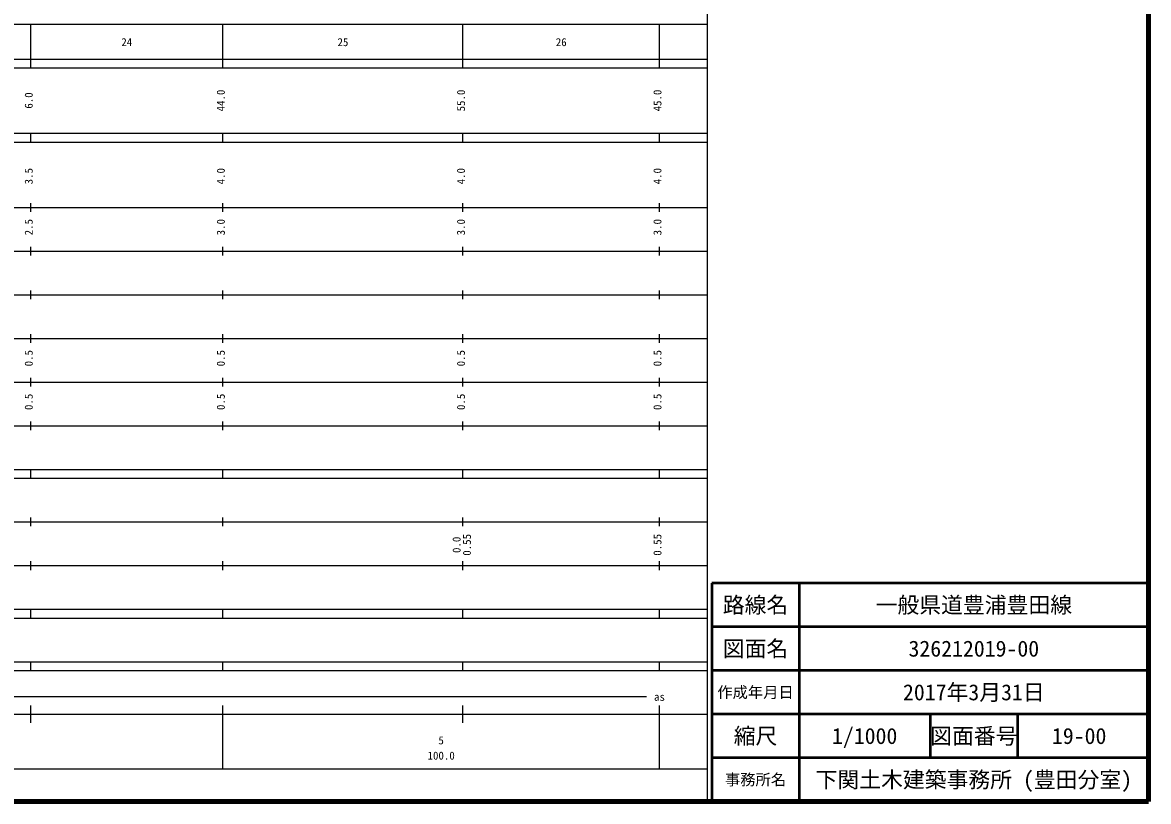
# Model space of a CAD drawing. Units: millimetres on the paper, enlarged 1000 times. Extents: x 40000 to 680000, y 20000 to 380000.
# Drawn here: x 422119 to 680000, y 20000 to 198357 of the extents above; entities that cross this region are included whole.
import ezdxf
from ezdxf.enums import TextEntityAlignment as Align

# ---------------------------------------------------------------- set-up
doc = ezdxf.new("R2010")
doc.units = ezdxf.units.MM
doc.header["$LTSCALE"] = 1000
for name, color, linetype, lineweight in [('M-TTL', 2, 'Continuous', 140), ('M-TTL-BAND', 7, 'Continuous', 25), ('M-TTL-FRAM', 2, 'Continuous', 50), ('M-TTL-LINE', 7, 'Continuous', 50)]:
    doc.layers.add(name, color=color, linetype=linetype, lineweight=lineweight)
doc.layers.add('M-TTL-TXT', color=7, linetype='Continuous')
doc.styles.add('ＭＳ ゴシック', font='')
doc.styles.get('ＭＳ ゴシック').set_extended_font_data('MS Gothic')

msp = doc.modelspace()

# ---------------------------------------------------------------- linework, layer by layer
at = {"layer": 'M-TTL'}
for p, q in [((680000, 20000), (680000, 380000)), ((40000, 20000), (680000, 20000))]:
    msp.add_line(p, q, dxfattribs=at)
at = {"layer": 'M-TTL-BAND'}
for p, q in [((579000, 20000), (579000, 370000)), ((68000, 198000), (579000, 198000)), ((424000, 188000), (424000, 198000)), ((468000, 188000), (468000, 198000)), ((523000, 188000), (523000, 198000)), ((568000, 188000), (568000, 198000)), ((40000, 190000), (579000, 190000)), ((40000, 188000), (579000, 188000)), ((40000, 173000), (579000, 173000)), ((424000, 171000), (424000, 173000)), ((468000, 171000), (468000, 173000)), ((523000, 171000), (523000, 173000)), ((568000, 171000), (568000, 173000)), ((40000, 171000), (579000, 171000)), ((40000, 156000), (579000, 156000)), ((424000, 155000), (424000, 157000)), ((468000, 155000), (468000, 157000)), ((523000, 155000), (523000, 157000)), ((568000, 155000), (568000, 157000)), ((424000, 145000), (424000, 147000)), ((468000, 145000), (468000, 147000)), ((523000, 145000), (523000, 147000)), ((568000, 145000), (568000, 147000)), ((46000, 146000), (579000, 146000)), ((424000, 135000), (424000, 137000)), ((468000, 135000), (468000, 137000)), ((523000, 135000), (523000, 137000)), ((568000, 135000), (568000, 137000)), ((52000, 136000), (579000, 136000)), ((424000, 125000), (424000, 127000)), ((468000, 125000), (468000, 127000)), ((523000, 125000), (523000, 127000)), ((568000, 125000), (568000, 127000)), ((46000, 126000), (579000, 126000)), ((424000, 115000), (424000, 117000)), ((468000, 115000), (468000, 117000)), ((523000, 115000), (523000, 117000)), ((568000, 115000), (568000, 117000)), ((52000, 116000), (579000, 116000)), ((46000, 106000), (579000, 106000)), ((424000, 105000), (424000, 107000)), ((468000, 105000), (468000, 107000)), ((523000, 105000), (523000, 107000)), ((568000, 105000), (568000, 107000)), ((40000, 96000), (579000, 96000)), ((424000, 94000), (424000, 96000)), ((468000, 94000), (468000, 96000)), ((523000, 94000), (523000, 96000)), ((568000, 94000), (568000, 96000)), ((40000, 94000), (579000, 94000)), ((49000, 84000), (579000, 84000)), ((424000, 83000), (424000, 85000)), ((468000, 83000), (468000, 85000)), ((523000, 83000), (523000, 85000)), ((568000, 83000), (568000, 85000)), ((424000, 73000), (424000, 75000)), ((468000, 73000), (468000, 75000)), ((523000, 73000), (523000, 75000)), ((568000, 73000), (568000, 75000)), ((40000, 74000), (579000, 74000)), ((40000, 64000), (579000, 64000)), ((40000, 62000), (579000, 62000)), ((424000, 62000), (424000, 64000)), ((468000, 62000), (468000, 64000)), ((523000, 62000), (523000, 64000)), ((568000, 62000), (568000, 64000)), ((40000, 52000), (579000, 52000)), ((424000, 50000), (424000, 52000)), ((468000, 50000), (468000, 52000)), ((523000, 50000), (523000, 52000)), ((568000, 50000), (568000, 52000)), ((40000, 50000), (579000, 50000)), ((71000, 44000), (565000, 44000)), ((424000, 38000), (424000, 42000)), ((468000, 27500), (468000, 42000)), ((523000, 38000), (523000, 42000)), ((568000, 27500), (568000, 42000)), ((40000, 40000), (579000, 40000)), ((68000, 27500), (579000, 27500))]:
    msp.add_line(p, q, dxfattribs=at)
at = {"layer": 'M-TTL-FRAM'}
for p, q in [((680000, 70000), (580000, 70000)), ((580000, 70000), (580000, 20000))]:
    msp.add_line(p, q, dxfattribs=at)
at = {"layer": 'M-TTL-LINE'}
for p, q in [((600000, 70000), (600000, 20000)), ((680000, 60000), (580000, 60000)), ((680000, 50000), (580000, 50000)), ((680000, 40000), (580000, 40000)), ((630000, 40000), (630000, 30000)), ((650000, 40000), (650000, 30000)), ((680000, 30000), (580000, 30000))]:
    msp.add_line(p, q, dxfattribs=at)

# ---------------------------------------------------------------- texts
at = {"layer": 'M-TTL-BAND', "style": 'ＭＳ ゴシック'}
for s, p in [('24', (446000, 192405)), ('25', (495500, 192405)), ('26', (545500, 192405)), ('as', (568000, 42500)), ('5', (518000, 32523)), ('100.0', (518000, 29033))]:
    msp.add_text(s, height=1833, dxfattribs=at).set_placement(p, align=Align.BOTTOM_CENTER)
for s, p in [('6.0', (425000, 180500)), ('44.0', (469000, 180500)), ('55.0', (524000, 180500)), ('45.0', (569000, 180500)), ('3.5', (425000, 163174)), ('4.0', (469000, 163174)), ('4.0', (524000, 163174)), ('4.0', (569000, 163174)), ('2.5', (425000, 151500)), ('3.0', (469000, 151500)), ('3.0', (524000, 151500)), ('3.0', (569000, 151500)), ('0.5', (425000, 121500)), ('0.5', (469000, 121500)), ('0.5', (524000, 121500)), ('0.5', (569000, 121500)), ('0.5', (425000, 111500)), ('0.5', (469000, 111500)), ('0.5', (524000, 111500)), ('0.5', (569000, 111500)), ('0.0', (523000, 78764)), ('0.55', (525370, 78764)), ('0.55', (569000, 78764))]:
    msp.add_text(s, height=1833, rotation=90, dxfattribs=at).set_placement(p, align=Align.BOTTOM_CENTER)
at = {"layer": 'M-TTL-TXT', "style": 'ＭＳ ゴシック'}
for s, height, p in [('路線名', 3666, (590000, 65000)), ('路線名', 3666, (590000, 65000)), ('一般県道豊浦豊田線', 3666, (640000, 65000)), ('図面名', 3666, (590000, 55000)), ('図面名', 3666, (590000, 55000)), ('326212019-00', 3666, (640000, 55000)), ('作成年月日', 2566, (590000, 45000)), ('作成年月日', 2566, (590000, 45000)), ('2017年3月31日', 3666, (640000, 45000)), ('縮尺', 3666, (590000, 35000)), ('縮尺', 3666, (590000, 35000)), ('1/1000', 3666, (615000, 35000)), ('図面番号', 3666, (640000, 35000)), ('図面番号', 3666, (640000, 35000)), ('19-00', 3666, (664125, 35000)), ('事務所名', 2566, (590000, 25000)), ('事務所名', 2566, (590000, 25000)), ('下関土木建築事務所 (豊田分室)', 3666, (640000, 25000))]:
    msp.add_text(s, height=height, dxfattribs=at).set_placement(p, align=Align.MIDDLE_CENTER)

doc.saveas('drawing.dxf')
